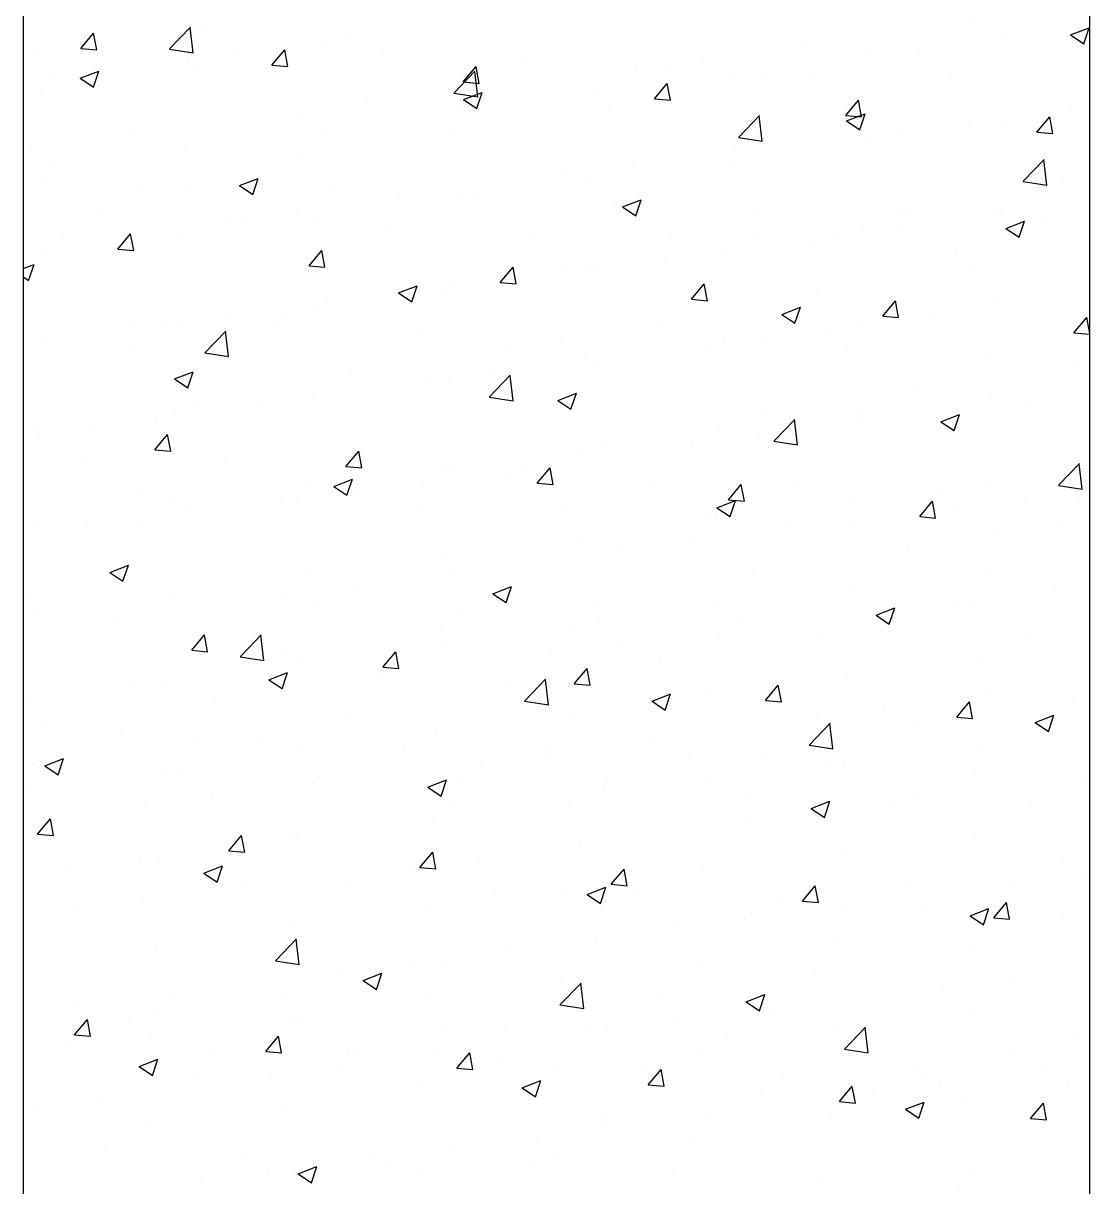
# Model space of a CAD drawing. Header units: millimetres. Extents: x 331487 to 517269, y 198509 to 399936.
# Drawn here: x 419945.7 to 420345.7, y 384956.9 to 385393.2 of the extents above; entities that cross this region are included whole.
import ezdxf

# ---------------------------------------------------------------- set-up
doc = ezdxf.new("R2010")
doc.units = ezdxf.units.MM
doc.header["$MEASUREMENT"] = 0
doc.layers.add('COLUMN', color=6, linetype='Continuous')

msp = doc.modelspace()

# ---------------------------------------------------------------- linework, layer by layer
at = {"layer": 'COLUMN'}
for p, q in [((419945.71, 399936.48), (419945.71, 381283.05)), ((420345.71, 381283.05), (420345.71, 399936.48))]:
    msp.add_line(p, q, dxfattribs=at)
at = {"layer": 'COLUMN', "color": 2, "linetype": 'Continuous'}
for p, q in [((420301.83, 385392.92), (420301.83, 385392.92)), ((419967.27, 385383.72), (419972.1, 385389.47)), ((419973.25, 385383.19), (419972.09, 385389.46)), ((420000.61, 385383.61), (420008.4, 385391.73)), ((420009.42, 385382.14), (420008.31, 385391.64)), ((420012.86, 385390.86), (420012.86, 385390.86)), ((420338.54, 385388.81), (420345.54, 385391.5)), ((420338.54, 385388.81), (420343.52, 385385.45)), ((420340.17, 385392.59), (420340.17, 385392.59)), ((420343.51, 385385.45), (420345.54, 385391.5)), ((419973.5, 385385.72), (419973.5, 385385.72)), ((419974.99, 385385.87), (419974.99, 385385.87)), ((420059.25, 385386.87), (420059.25, 385386.87)), ((420068.7, 385387.54), (420068.7, 385387.54)), ((420238.68, 385384.61), (420238.68, 385384.61)), ((420313.68, 385387.97), (420313.68, 385387.97)), ((419949.95, 385382.58), (419949.95, 385382.58)), ((419967.27, 385383.72), (419973.25, 385383.2)), ((420000.52, 385383.52), (420009.42, 385382.14)), ((420026.88, 385383.47), (420026.88, 385383.47)), ((420039, 385377.45), (420043.82, 385383.19)), ((420044.97, 385376.92), (420043.82, 385383.18)), ((420080.27, 385381.21), (420080.27, 385381.21)), ((420263.17, 385381.57), (420263.17, 385381.57)), ((420281.85, 385382.58), (420281.85, 385382.58)), ((420007.31, 385379.38), (420007.31, 385379.38)), ((420010.38, 385377.53), (420010.38, 385377.53)), ((420039, 385377.45), (420044.98, 385376.92)), ((420110.73, 385371.17), (420115.55, 385376.92)), ((420116.7, 385370.64), (420115.54, 385376.91)), ((420133.65, 385378.96), (420133.65, 385378.96)), ((420175.77, 385376.33), (420175.77, 385376.33)), ((420187.03, 385376.7), (420187.03, 385376.7)), ((420200.81, 385379.62), (420200.81, 385379.62)), ((419956.8, 385372.97), (419956.8, 385372.97)), ((419967.09, 385372.57), (419974.1, 385375.26)), ((419967.1, 385372.57), (419972.07, 385369.22)), ((419972.06, 385369.22), (419974.09, 385375.26)), ((420107.34, 385367.06), (420115.13, 385375.18)), ((420110.73, 385371.17), (420116.7, 385370.65)), ((420116.14, 385365.59), (420115.03, 385375.09)), ((420211.83, 385374.52), (420211.83, 385374.52)), ((420223.53, 385372.57), (420223.53, 385372.57)), ((420240.41, 385374.45), (420240.41, 385374.45)), ((420293.79, 385372.19), (420293.79, 385372.19)), ((419952.06, 385367.52), (419952.06, 385367.52)), ((420107.25, 385366.97), (420116.14, 385365.59)), ((420110.81, 385364.57), (420117.81, 385367.25)), ((420112.62, 385368.01), (420112.62, 385368.01)), ((420115.78, 385361.21), (420117.8, 385367.25)), ((420159.89, 385367.03), (420159.89, 385367.03)), ((420182.45, 385364.9), (420187.27, 385370.64)), ((420188.43, 385364.37), (420187.27, 385370.63)), ((420074.74, 385363.03), (420074.74, 385363.03)), ((420110.81, 385364.57), (420115.78, 385361.21)), ((420165.21, 385362.56), (420165.21, 385362.56)), ((420182.45, 385364.9), (420188.43, 385364.37)), ((420254.18, 385358.62), (420259, 385364.37)), ((420260.15, 385358.09), (420259, 385364.36)), ((420049.71, 385359.73), (420049.71, 385359.73)), ((420109.38, 385360.63), (420109.38, 385360.63)), ((420214.06, 385350.51), (420221.85, 385358.63)), ((420222.86, 385349.04), (420221.76, 385358.53)), ((420254.18, 385358.62), (420260.16, 385358.1)), ((420254.52, 385356.56), (420261.52, 385359.24)), ((420259.49, 385353.2), (420261.52, 385359.24)), ((420325.9, 385352.35), (420330.73, 385358.09)), ((420331.88, 385351.82), (420330.72, 385358.08)), ((420338.43, 385361.76), (420338.43, 385361.76)), ((420058.04, 385353.58), (420058.04, 385353.58)), ((420254.52, 385356.56), (420259.5, 385353.2)), ((420300.56, 385356.78), (420300.56, 385356.78)), ((420312.47, 385354.68), (420312.47, 385354.68)), ((419986.55, 385351.42), (419986.55, 385351.42)), ((420106.89, 385352.55), (420106.89, 385352.55)), ((420213.97, 385350.41), (420222.86, 385349.03)), ((420275.53, 385353.48), (420275.53, 385353.48)), ((420325.91, 385352.35), (420331.88, 385351.82)), ((419948.68, 385346.43), (419948.68, 385346.43)), ((420006.1, 385346.09), (420006.1, 385346.09)), ((420212.37, 385345.17), (420212.37, 385345.17)), ((420261.96, 385348.28), (420261.96, 385348.28)), ((420048.57, 385342.54), (420048.57, 385342.54)), ((420210.61, 385341.24), (420210.61, 385341.24)), ((420320.79, 385333.96), (420328.58, 385342.08)), ((420329.59, 385332.48), (420328.48, 385341.98)), ((419955.59, 385339.68), (419955.59, 385339.68)), ((420149.46, 385336.89), (420149.46, 385336.89)), ((420174.5, 385340.18), (420174.5, 385340.18)), ((419954.03, 385334.62), (419954.03, 385334.62)), ((419990.26, 385332.53), (419990.26, 385332.53)), ((420007.41, 385332.37), (420007.41, 385332.37)), ((420026.79, 385332.31), (420033.79, 385335)), ((420026.79, 385332.31), (420031.76, 385328.96)), ((420031.75, 385328.96), (420033.78, 385335)), ((420158.67, 385333.74), (420158.67, 385333.74)), ((420320.7, 385333.86), (420329.59, 385332.48)), ((420336.04, 385332.92), (420336.04, 385332.92)), ((420060.79, 385330.11), (420060.79, 385330.11)), ((420086.31, 385328.57), (420086.31, 385328.57)), ((420114.17, 385327.86), (420114.17, 385327.86)), ((420048.44, 385323.59), (420048.44, 385323.59)), ((420108.16, 385327.34), (420108.16, 385327.34)), ((420167.56, 385325.6), (420167.56, 385325.6)), ((420170.5, 385324.3), (420177.5, 385326.99)), ((420170.5, 385324.3), (420175.47, 385320.95)), ((420175.47, 385320.95), (420177.5, 385326.99)), ((420220.94, 385323.35), (420220.94, 385323.35)), ((419975.11, 385321.19), (419975.11, 385321.19)), ((420023.4, 385320.29), (420023.4, 385320.29)), ((420028.49, 385318.94), (420028.49, 385318.94)), ((420056.82, 385320.29), (420056.82, 385320.29)), ((420274.32, 385321.09), (420274.32, 385321.09)), ((420277.72, 385322.91), (420277.72, 385322.91)), ((420311.25, 385321.39), (420311.25, 385321.39)), ((420312.13, 385322.32), (420312.13, 385322.32)), ((420314.21, 385316.29), (420321.21, 385318.98)), ((420319.18, 385312.94), (420321.21, 385318.98)), ((420327.7, 385318.84), (420327.7, 385318.84)), ((420081.88, 385316.68), (420081.88, 385316.68)), ((420135.26, 385314.43), (420135.26, 385314.43)), ((420260.74, 385314.99), (420260.74, 385314.99)), ((420274.25, 385317.34), (420274.25, 385317.34)), ((420314.21, 385316.29), (420319.19, 385312.94)), ((419960.25, 385311.97), (419960.25, 385311.97)), ((419981.15, 385308.5), (419985.97, 385314.25)), ((419987.12, 385307.97), (419985.97, 385314.24)), ((420004.88, 385312.8), (420004.88, 385312.8)), ((420188.64, 385312.17), (420188.64, 385312.17)), ((420219.4, 385312.9), (420219.4, 385312.9)), ((420242.02, 385309.92), (420242.02, 385309.92)), ((420249.22, 385314.04), (420249.22, 385314.04)), ((419954.37, 385306.4), (419954.37, 385306.4)), ((419981.15, 385308.5), (419987.13, 385307.98)), ((420052.88, 385302.23), (420057.7, 385307.97)), ((420058.85, 385301.7), (420057.69, 385307.97)), ((420186.06, 385305.73), (420186.06, 385305.73)), ((420209.4, 385307.95), (420209.4, 385307.95)), ((420295.41, 385307.66), (420295.41, 385307.66)), ((419945.71, 385301.19), (419949.77, 385302.75)), ((419947.73, 385296.7), (419949.76, 385302.75)), ((420052.88, 385302.23), (420058.85, 385301.71)), ((420124.6, 385295.95), (420129.42, 385301.7)), ((420130.58, 385295.42), (420129.42, 385301.69)), ((420161.08, 385302.89), (420161.08, 385302.89)), ((419945.71, 385298.07), (419947.74, 385296.7)), ((420123.16, 385297.44), (420123.16, 385297.44)), ((420148.19, 385300.74), (420148.19, 385300.74)), ((420157.46, 385300.45), (420157.46, 385300.45)), ((420301.68, 385300.96), (420301.68, 385300.96)), ((420086.48, 385292.05), (420093.48, 385294.74)), ((420091.45, 385288.69), (420093.47, 385294.74)), ((420102.76, 385292.88), (420102.76, 385292.88)), ((420106.95, 385294.05), (420106.95, 385294.05)), ((420124.6, 385295.95), (420130.58, 385295.43)), ((420196.33, 385289.68), (420201.15, 385295.42)), ((420202.3, 385289.15), (420201.15, 385295.42)), ((420060, 385289.13), (420060, 385289.13)), ((420086.48, 385292.05), (420091.45, 385288.7)), ((420196.33, 385289.68), (420202.31, 385289.15)), ((420243.36, 385290.95), (420243.36, 385290.95)), ((420268.05, 385283.4), (420272.87, 385289.15)), ((420274.03, 385282.87), (420272.87, 385289.14)), ((420310.04, 385288.1), (420310.04, 385288.1)), ((420022.13, 385284.14), (420022.13, 385284.14)), ((420055.6, 385287.01), (420055.6, 385287.01)), ((420230.19, 385284.04), (420237.19, 385286.73)), ((420230.19, 385284.04), (420235.16, 385280.69)), ((420235.16, 385280.69), (420237.19, 385286.73)), ((419987.51, 385281.54), (419987.51, 385281.54)), ((419997.1, 385280.85), (419997.1, 385280.85)), ((420003.67, 385279.51), (420003.67, 385279.51)), ((420044.45, 385282.87), (420044.45, 385282.87)), ((420185.04, 385280.94), (420185.04, 385280.94)), ((420259.52, 385281.7), (420259.52, 385281.7)), ((420268.05, 385283.4), (420274.03, 385282.88)), ((420285.82, 385282.88), (420285.82, 385282.88)), ((420339.78, 385277.13), (420344.6, 385282.87)), ((420345.71, 385276.85), (420344.6, 385282.86)), ((420013.87, 385269.65), (420021.66, 385277.77)), ((420022.67, 385268.18), (420021.57, 385277.67)), ((420040.9, 385279.28), (420040.9, 385279.28)), ((420094.28, 385277.03), (420094.28, 385277.03)), ((420247.95, 385277.9), (420247.95, 385277.9)), ((420339.78, 385277.13), (420345.71, 385276.61)), ((419953.15, 385273.11), (419953.15, 385273.11)), ((419986.13, 385272.86), (419986.13, 385272.86)), ((420126.73, 385270.93), (420126.73, 385270.93)), ((420147.66, 385274.77), (420147.66, 385274.77)), ((420201.04, 385272.52), (420201.04, 385272.52)), ((420208.18, 385274.66), (420208.18, 385274.66)), ((420222.91, 385274.6), (420222.91, 385274.6)), ((420013.78, 385269.55), (420022.67, 385268.17)), ((420156.24, 385267.16), (420156.24, 385267.16)), ((420159.76, 385266.29), (420159.76, 385266.29)), ((420254.43, 385270.26), (420254.43, 385270.26)), ((420307.81, 385268.01), (420307.81, 385268.01)), ((420002.45, 385259.8), (420009.46, 385262.49)), ((420007.42, 385256.44), (420009.45, 385262.48)), ((420339.87, 385265.96), (420339.87, 385265.96)), ((420002.45, 385259.8), (420007.43, 385256.44)), ((420068.41, 385260.92), (420068.41, 385260.92)), ((420096.85, 385258), (420096.85, 385258)), ((420105.73, 385260.76), (420105.73, 385260.76)), ((420120.6, 385253.1), (420128.39, 385261.22)), ((420121.88, 385261.3), (420121.88, 385261.3)), ((420129.4, 385251.62), (420128.29, 385261.12)), ((420054.39, 385253.72), (420054.39, 385253.72)), ((420146.17, 385251.79), (420153.17, 385254.48)), ((420151.14, 385248.43), (420153.16, 385254.48)), ((420281.55, 385255.95), (420281.55, 385255.95)), ((420308.82, 385254.81), (420308.82, 385254.81)), ((420010.09, 385250.91), (420010.09, 385250.91)), ((420033.7, 385249.69), (420033.7, 385249.69)), ((420120.5, 385253), (420129.4, 385251.62)), ((420146.17, 385251.79), (420151.14, 385248.43)), ((420322.67, 385251.76), (420322.67, 385251.76)), ((419995.82, 385244.7), (419995.82, 385244.7)), ((420002.45, 385246.22), (420002.45, 385246.22)), ((420223.23, 385245.94), (420223.23, 385245.94)), ((420227.32, 385236.55), (420235.11, 385244.66)), ((420236.12, 385235.07), (420235.02, 385244.57)), ((420258.31, 385248.41), (420258.31, 385248.41)), ((420289.88, 385243.78), (420296.88, 385246.47)), ((420294.85, 385240.42), (420296.88, 385246.47)), ((419951.77, 385240.89), (419951.77, 385240.89)), ((419970.79, 385241.41), (419970.79, 385241.41)), ((420206.96, 385241.37), (420206.96, 385241.37)), ((420259.51, 385243.44), (420259.51, 385243.44)), ((420289.88, 385243.78), (420294.85, 385240.42)), ((419951.94, 385239.82), (419951.94, 385239.82)), ((419995.03, 385233.28), (419999.85, 385239.03)), ((420001, 385232.75), (419999.84, 385239.02)), ((420164.92, 385235.93), (420164.92, 385235.93)), ((420221.64, 385238.45), (420221.64, 385238.45)), ((420227.23, 385236.45), (420236.12, 385235.07)), ((419995.03, 385233.28), (420001, 385232.76)), ((420066.75, 385227.01), (420071.57, 385232.75)), ((420072.72, 385226.48), (420071.57, 385232.75)), ((420155.03, 385233.87), (420155.03, 385233.87)), ((420196.61, 385235.16), (420196.61, 385235.16)), ((419968.04, 385230.44), (419968.04, 385230.44)), ((420021.42, 385228.18), (420021.42, 385228.18)), ((420066.75, 385227.01), (420072.73, 385226.49)), ((420104.52, 385227.47), (420104.52, 385227.47)), ((420334.04, 385219.99), (420341.83, 385228.11)), ((420342.85, 385218.52), (420341.74, 385228.02)), ((420074.81, 385225.93), (420074.81, 385225.93)), ((420106.6, 385225.92), (420106.6, 385225.92)), ((420128.19, 385223.67), (420128.19, 385223.67)), ((420133.45, 385226.84), (420133.45, 385226.84)), ((420138.48, 385220.73), (420143.3, 385226.48)), ((420144.45, 385220.2), (420143.29, 385226.47)), ((420053.17, 385220.43), (420053.17, 385220.43)), ((420062.14, 385219.54), (420069.15, 385222.22)), ((420062.15, 385219.54), (420067.12, 385216.18)), ((420067.11, 385216.18), (420069.14, 385222.22)), ((420070.54, 385218.56), (420070.54, 385218.56)), ((420095.58, 385221.86), (420095.58, 385221.86)), ((420138.48, 385220.73), (420144.45, 385220.21)), ((420181.57, 385221.42), (420181.57, 385221.42)), ((420210.2, 385214.46), (420215.02, 385220.2)), ((420216.18, 385213.93), (420215.02, 385220.2)), ((420234.95, 385219.16), (420234.95, 385219.16)), ((420307.6, 385221.52), (420307.6, 385221.52)), ((420333.95, 385219.9), (420342.85, 385218.52)), ((419989.13, 385217.01), (419989.13, 385217.01)), ((420042.51, 385214.75), (420042.51, 385214.75)), ((420048.28, 385215.91), (420048.28, 385215.91)), ((420205.86, 385211.53), (420212.86, 385214.21)), ((420210.2, 385214.46), (420216.18, 385213.94)), ((420210.83, 385208.17), (420212.85, 385214.21)), ((420257.09, 385215.12), (420257.09, 385215.12)), ((420281.93, 385208.18), (420286.75, 385213.93)), ((420287.9, 385207.65), (420286.75, 385213.92)), ((420288.33, 385216.91), (420288.33, 385216.91)), ((420321.4, 385215.61), (420321.4, 385215.61)), ((420341.72, 385214.65), (420341.72, 385214.65)), ((420001.23, 385212.93), (420001.23, 385212.93)), ((420007.39, 385210.25), (420007.39, 385210.25)), ((420095.89, 385212.5), (420095.89, 385212.5)), ((420149.27, 385210.24), (420149.27, 385210.24)), ((420205.86, 385211.53), (420210.83, 385208.17)), ((420296.36, 385212.31), (420296.36, 385212.31)), ((419950.72, 385206.53), (419950.72, 385206.53)), ((419969.52, 385205.26), (419969.52, 385205.26)), ((419989.96, 385205.9), (419989.96, 385205.9)), ((420202.65, 385207.98), (420202.65, 385207.98)), ((420205.75, 385208.08), (420205.75, 385208.08)), ((420256.04, 385205.73), (420256.04, 385205.73)), ((420281.93, 385208.18), (420287.91, 385207.66)), ((420335.74, 385206.3), (420335.74, 385206.3)), ((420233.21, 385204), (420233.21, 385204)), ((420309.42, 385203.47), (420309.42, 385203.47)), ((420153.81, 385200.58), (420153.81, 385200.58)), ((420195.33, 385199.01), (420195.33, 385199.01)), ((420103.3, 385194.18), (420103.3, 385194.18)), ((420170.3, 385195.72), (420170.3, 385195.72)), ((420277.42, 385196.29), (420277.42, 385196.29)), ((419978.12, 385187.28), (419985.12, 385189.97)), ((419983.09, 385183.93), (419985.12, 385189.97)), ((420306.39, 385188.23), (420306.39, 385188.23)), ((419978.12, 385187.28), (419983.1, 385183.93)), ((420051.96, 385187.14), (420051.96, 385187.14)), ((420107.14, 385187.4), (420107.14, 385187.4)), ((420219.11, 385186.27), (420219.11, 385186.27)), ((419948.15, 385179.61), (419948.15, 385179.61)), ((420000.02, 385179.64), (420000.02, 385179.64)), ((420044.24, 385179.12), (420044.24, 385179.12)), ((420069.27, 385182.42), (420069.27, 385182.42)), ((420121.84, 385179.27), (420128.84, 385181.96)), ((420121.84, 385179.27), (420126.81, 385175.92)), ((420126.8, 385175.92), (420128.83, 385181.96)), ((420255.88, 385181.83), (420255.88, 385181.83)), ((420332.96, 385181.15), (420332.96, 385181.15)), ((420001.53, 385177.35), (420001.53, 385177.35)), ((420054.91, 385175.1), (420054.91, 385175.1)), ((420160.79, 385176.26), (420160.79, 385176.26)), ((420204.53, 385174.79), (420204.53, 385174.79)), ((420295.09, 385176.17), (420295.09, 385176.17)), ((419949.51, 385173.24), (419949.51, 385173.24)), ((419981.08, 385170.81), (419981.08, 385170.81)), ((420108.29, 385172.84), (420108.29, 385172.84)), ((420161.68, 385170.59), (420161.68, 385170.59)), ((420265.55, 385171.26), (420272.55, 385173.95)), ((420265.55, 385171.26), (420270.52, 385167.91)), ((420270.05, 385172.87), (420270.05, 385172.87)), ((420270.52, 385167.91), (420272.55, 385173.95)), ((420301.39, 385174.33), (420301.39, 385174.33)), ((420102.47, 385166.25), (420102.47, 385166.25)), ((420152.59, 385167.29), (420152.59, 385167.29)), ((420215.06, 385168.33), (420215.06, 385168.33)), ((420268.44, 385166.08), (420268.44, 385166.08)), ((420008.9, 385158.06), (420013.72, 385163.81)), ((420014.87, 385157.53), (420013.72, 385163.8)), ((420027.13, 385155.69), (420034.92, 385163.8)), ((420035.93, 385154.21), (420034.83, 385163.71)), ((420206.9, 385164.56), (420206.9, 385164.56)), ((420243.07, 385164.32), (420243.07, 385164.32)), ((420321.82, 385163.82), (420321.82, 385163.82)), ((420008.9, 385158.07), (420014.88, 385157.54)), ((420080.63, 385151.79), (420085.45, 385157.53)), ((420086.6, 385151.26), (420085.44, 385157.53)), ((420102.08, 385160.89), (420102.08, 385160.89)), ((420169.03, 385159.57), (420169.03, 385159.57)), ((420027.04, 385155.59), (420035.93, 385154.21)), ((420044.15, 385156.24), (420044.15, 385156.24)), ((420050.74, 385153.85), (420050.74, 385153.85)), ((420143.99, 385156.28), (420143.99, 385156.28)), ((420184.75, 385154.31), (420184.75, 385154.31)), ((420305.17, 385154.94), (420305.17, 385154.94)), ((420037.81, 385147.02), (420044.82, 385149.71)), ((420042.78, 385143.66), (420044.81, 385149.71)), ((420080.63, 385151.79), (420086.6, 385151.27)), ((420152.35, 385145.51), (420157.17, 385151.26)), ((420158.33, 385144.98), (420157.17, 385151.25)), ((420254.66, 385148.54), (420254.66, 385148.54)), ((419985.83, 385146.23), (419985.83, 385146.23)), ((419998.8, 385146.35), (419998.8, 385146.35)), ((420037.81, 385147.02), (420042.79, 385143.67)), ((420080.84, 385147.96), (420080.84, 385147.96)), ((420126.43, 385144.3), (420126.43, 385144.3)), ((420133.85, 385139.13), (420141.64, 385147.25)), ((420142.66, 385137.66), (420141.55, 385147.16)), ((420152.35, 385145.51), (420158.33, 385144.99)), ((420224.08, 385139.24), (420228.9, 385144.98)), ((420230.05, 385138.71), (420228.9, 385144.98)), ((419948.29, 385139.95), (419948.29, 385139.95)), ((420042.96, 385142.98), (420042.96, 385142.98)), ((420181.53, 385139.01), (420188.53, 385141.7)), ((420186.5, 385135.66), (420188.52, 385141.7)), ((420203.32, 385141.5), (420203.32, 385141.5)), ((420306.65, 385141.71), (420306.65, 385141.71)), ((420017.93, 385139.68), (420017.93, 385139.68)), ((420133.76, 385139.04), (420142.66, 385137.66)), ((420181.53, 385139.01), (420186.5, 385135.66)), ((420224.08, 385139.24), (420230.06, 385138.72)), ((420268.78, 385136.73), (420268.78, 385136.73)), ((420295.8, 385132.96), (420300.63, 385138.71)), ((420301.78, 385132.43), (420300.62, 385138.7)), ((420339.58, 385139.33), (420339.58, 385139.33)), ((419954.77, 385131.37), (419954.77, 385131.37)), ((420068.11, 385134.29), (420068.11, 385134.29)), ((420151.38, 385134), (420151.38, 385134)), ((420243.75, 385133.43), (420243.75, 385133.43)), ((420295.8, 385132.96), (420301.78, 385132.44)), ((420325.24, 385131), (420332.24, 385133.69)), ((420330.21, 385127.65), (420332.24, 385133.69)), ((420100.87, 385127.6), (420100.87, 385127.6)), ((420240.58, 385122.58), (420248.37, 385130.7)), ((420249.38, 385121.11), (420248.27, 385130.61)), ((420281.26, 385129.32), (420281.26, 385129.32)), ((420325.24, 385131), (420330.21, 385127.65)), ((419982.05, 385126.25), (419982.05, 385126.25)), ((420009.79, 385124.28), (420009.79, 385124.28)), ((420035.44, 385124), (420035.44, 385124)), ((420180.59, 385125.12), (420180.59, 385125.12)), ((420240.49, 385122.49), (420249.38, 385121.11)), ((420049.52, 385120.56), (420049.52, 385120.56)), ((420088.82, 385121.74), (420088.82, 385121.74)), ((420142.2, 385119.49), (420142.2, 385119.49)), ((420142.72, 385120.13), (420142.72, 385120.13)), ((420222.94, 385119.31), (420222.94, 385119.31)), ((420303.96, 385121.65), (420303.96, 385121.65)), ((419949.76, 385115.08), (419949.76, 385115.08)), ((419951.47, 385114.27), (419951.47, 385114.27)), ((419953.79, 385114.77), (419960.79, 385117.46)), ((419953.79, 385114.77), (419958.77, 385111.41)), ((419958.76, 385111.41), (419960.79, 385117.45)), ((420117.69, 385116.84), (420117.69, 385116.84)), ((420195.58, 385117.23), (420195.58, 385117.23)), ((420248.97, 385114.98), (420248.97, 385114.98)), ((420253.44, 385115.25), (420253.44, 385115.25)), ((419997.59, 385113.06), (419997.59, 385113.06)), ((420003.14, 385112.82), (420003.14, 385112.82)), ((420056.52, 385110.57), (420056.52, 385110.57)), ((420097.5, 385106.76), (420104.51, 385109.45)), ((420102.47, 385103.4), (420104.5, 385109.45)), ((420164.62, 385109.3), (420164.62, 385109.3)), ((420302.35, 385112.72), (420302.35, 385112.72)), ((420343.5, 385110.59), (420343.5, 385110.59)), ((419947.07, 385106.66), (419947.07, 385106.66)), ((420054.53, 385108.52), (420054.53, 385108.52)), ((420097.5, 385106.76), (420102.48, 385103.4)), ((420109.9, 385108.31), (420109.9, 385108.31)), ((420163.29, 385106.05), (420163.29, 385106.05)), ((420202.1, 385108.21), (420202.1, 385108.21)), ((420016.66, 385103.53), (420016.66, 385103.53)), ((420150.16, 385100.71), (420150.16, 385100.71)), ((420216.67, 385103.8), (420216.67, 385103.8)), ((420241.22, 385098.75), (420248.22, 385101.44)), ((420246.19, 385095.39), (420248.21, 385101.44)), ((420270.05, 385101.54), (420270.05, 385101.54)), ((420280.35, 385102.27), (420280.35, 385102.27)), ((419991.62, 385100.24), (419991.62, 385100.24)), ((420106.3, 385099.29), (420106.3, 385099.29)), ((420241.22, 385098.75), (420246.19, 385095.39)), ((420242.47, 385097.29), (420242.47, 385097.29)), ((420323.43, 385099.29), (420323.43, 385099.29)), ((419951.05, 385089.12), (419955.87, 385094.87)), ((419957.02, 385088.59), (419955.87, 385094.86)), ((420099.65, 385094.31), (420099.65, 385094.31)), ((420217.44, 385093.99), (420217.44, 385093.99)), ((419951.05, 385089.12), (419957.03, 385088.6)), ((420022.78, 385082.85), (420027.6, 385088.59)), ((420028.75, 385082.31), (420027.59, 385088.58)), ((420047.98, 385089.28), (420047.98, 385089.28)), ((420302.74, 385088.36), (420302.74, 385088.36)), ((420048.31, 385087.27), (420048.31, 385087.27)), ((420154.29, 385085.68), (420154.29, 385085.68)), ((419989.67, 385079.27), (419989.67, 385079.27)), ((419996.37, 385079.77), (419996.37, 385079.77)), ((420022.78, 385082.85), (420028.75, 385082.32)), ((420094.5, 385076.57), (420099.32, 385082.32)), ((420100.48, 385076.04), (420099.32, 385082.31)), ((420116.41, 385080.69), (420116.41, 385080.69)), ((420252.23, 385081.96), (420252.23, 385081.96)), ((420335.45, 385079.67), (420335.45, 385079.67)), ((419962.16, 385075.42), (419962.16, 385075.42)), ((420013.48, 385074.51), (420020.48, 385077.19)), ((420013.48, 385074.51), (420018.46, 385071.15)), ((420018.45, 385071.15), (420020.48, 385077.19)), ((420091.38, 385077.39), (420091.38, 385077.39)), ((420094.5, 385076.57), (420100.48, 385076.05)), ((420166.23, 385070.3), (420171.05, 385076.04)), ((420172.2, 385069.76), (420171.04, 385076.03)), ((420200.88, 385074.92), (420200.88, 385074.92)), ((420342.23, 385074.44), (420342.23, 385074.44)), ((419945.86, 385073.37), (419945.86, 385073.37)), ((420015.54, 385073.17), (420015.54, 385073.17)), ((420068.92, 385070.91), (420068.92, 385070.91)), ((420166.23, 385070.3), (420172.2, 385069.77)), ((420317.2, 385071.15), (420317.2, 385071.15)), ((420028.22, 385069.08), (420028.22, 385069.08)), ((420122.31, 385068.66), (420122.31, 385068.66)), ((420148.95, 385067.42), (420148.95, 385067.42)), ((420157.19, 385066.5), (420164.2, 385069.18)), ((420157.19, 385066.5), (420162.17, 385063.14)), ((420162.16, 385063.14), (420164.19, 385069.18)), ((420175.69, 385066.4), (420175.69, 385066.4)), ((420237.95, 385064.02), (420242.77, 385069.77)), ((420243.93, 385063.49), (420242.77, 385069.76)), ((420277.13, 385069.66), (420277.13, 385069.66)), ((419990.35, 385064.09), (419990.35, 385064.09)), ((420229.07, 385064.14), (420229.07, 385064.14)), ((420237.95, 385064.02), (420243.93, 385063.5)), ((420254.04, 385062.83), (420254.04, 385062.83)), ((420282.45, 385061.89), (420282.45, 385061.89)), ((420309.68, 385057.74), (420314.5, 385063.49)), ((420315.65, 385057.21), (420314.5, 385063.48)), ((419965.32, 385060.8), (419965.32, 385060.8)), ((420098.44, 385061.02), (420098.44, 385061.02)), ((420216.17, 385057.85), (420216.17, 385057.85)), ((420218.81, 385059.65), (420218.81, 385059.65)), ((420300.91, 385058.49), (420307.91, 385061.18)), ((420300.91, 385058.49), (420305.88, 385055.13)), ((420305.88, 385055.13), (420307.9, 385061.17)), ((420309.68, 385057.74), (420315.66, 385057.22)), ((420335.84, 385059.63), (420335.84, 385059.63)), ((420047.09, 385053.98), (420047.09, 385053.98)), ((420191.13, 385054.55), (420191.13, 385054.55)), ((420301.52, 385055.07), (420301.52, 385055.07)), ((420040.39, 385041.72), (420048.18, 385049.84)), ((420049.19, 385040.25), (420048.08, 385049.75)), ((420160.49, 385049.64), (420160.49, 385049.64)), ((420251.01, 385048.67), (420251.01, 385048.67)), ((419995.15, 385046.48), (419995.15, 385046.48)), ((420127.98, 385046.23), (420127.98, 385046.23)), ((420301.09, 385047.7), (420301.09, 385047.7)), ((420040.3, 385041.63), (420049.19, 385040.25)), ((420090.11, 385041.25), (420090.11, 385041.25)), ((420102.17, 385039.62), (420102.17, 385039.62)), ((420199.67, 385041.63), (420199.67, 385041.63)), ((420065.07, 385037.95), (420065.07, 385037.95)), ((420073.17, 385034.24), (420080.17, 385036.93)), ((420078.14, 385030.89), (420080.17, 385036.93)), ((420242.77, 385037.69), (420242.77, 385037.69)), ((420073.17, 385034.24), (420078.15, 385030.89)), ((420147.11, 385025.17), (420154.9, 385033.29)), ((420147.73, 385034.13), (420147.73, 385034.13)), ((420155.91, 385023.7), (420154.81, 385033.19)), ((420290.89, 385031.7), (420290.89, 385031.7)), ((420315.92, 385035), (420315.92, 385035)), ((420001.92, 385029.64), (420001.92, 385029.64)), ((420043.86, 385029.61), (420043.86, 385029.61)), ((420097.22, 385027.73), (420097.22, 385027.73)), ((420184.45, 385027.68), (420184.45, 385027.68)), ((420216.89, 385026.23), (420223.89, 385028.92)), ((420221.85, 385022.88), (420223.88, 385028.92)), ((419964.04, 385024.65), (419964.04, 385024.65)), ((419996.07, 385022.07), (419996.07, 385022.07)), ((420147.02, 385025.07), (420155.91, 385023.7)), ((420216.89, 385026.23), (420221.86, 385022.88)), ((420227.73, 385023.39), (420227.73, 385023.39)), ((419964.92, 385013.9), (419969.75, 385019.65)), ((419970.9, 385013.37), (419969.74, 385019.64)), ((419985.54, 385019.6), (419985.54, 385019.6)), ((420045.88, 385020.69), (420045.88, 385020.69)), ((420049.45, 385019.81), (420049.45, 385019.81)), ((420126.14, 385017.67), (420126.14, 385017.67)), ((420189.86, 385018.4), (420189.86, 385018.4)), ((420300.31, 385021.78), (420300.31, 385021.78)), ((419964.92, 385013.9), (419970.9, 385013.38)), ((420036.65, 385007.63), (420041.47, 385013.37)), ((420042.62, 385007.1), (420041.47, 385013.36)), ((420102.83, 385017.56), (420102.83, 385017.56)), ((420156.22, 385015.3), (420156.22, 385015.3)), ((420164.83, 385015.11), (420164.83, 385015.11)), ((420249.8, 385015.38), (420249.8, 385015.38)), ((420253.84, 385008.62), (420261.63, 385016.74)), ((420262.64, 385007.15), (420261.53, 385016.64)), ((419963.77, 385010.89), (419963.77, 385010.89)), ((419993.94, 385013.19), (419993.94, 385013.19)), ((420209.6, 385013.05), (420209.6, 385013.05)), ((420262.98, 385010.79), (420262.98, 385010.79)), ((420339.28, 385012.7), (420339.28, 385012.7)), ((419989.15, 385001.99), (419996.15, 385004.68)), ((419994.12, 384998.63), (419996.15, 385004.68)), ((420017.15, 385008.63), (420017.15, 385008.63)), ((420036.65, 385007.63), (420042.63, 385007.1)), ((420067.82, 385007.66), (420067.82, 385007.66)), ((420070.54, 385006.38), (420070.54, 385006.38)), ((420101.67, 385006.79), (420101.67, 385006.79)), ((420108.38, 385001.35), (420113.2, 385007.1)), ((420114.35, 385000.82), (420113.19, 385007.09)), ((420198.45, 385008.34), (420198.45, 385008.34)), ((420253.74, 385008.52), (420262.64, 385007.14)), ((420316.36, 385008.53), (420316.36, 385008.53)), ((419989.15, 385001.99), (419994.12, 384998.64)), ((420063.8, 385001.81), (420063.8, 385001.81)), ((420108.38, 385001.35), (420114.35, 385000.83)), ((420123.92, 385004.12), (420123.92, 385004.12)), ((420146.51, 385000.84), (420146.51, 385000.84)), ((420177.3, 385001.87), (420177.3, 385001.87)), ((420180.1, 384995.08), (420184.92, 385000.82)), ((420186.08, 384994.55), (420184.92, 385000.81)), ((420280.96, 385002.69), (420280.96, 385002.69)), ((420327.49, 385000.55), (420327.49, 385000.55)), ((420009.5, 384997.65), (420009.5, 384997.65)), ((420038.76, 384998.51), (420038.76, 384998.51)), ((420132.86, 384993.98), (420139.87, 384996.67)), ((420137.83, 384990.63), (420139.86, 384996.67)), ((420230.68, 384999.61), (420230.68, 384999.61)), ((420284.06, 384997.36), (420284.06, 384997.36)), ((420096, 384994.44), (420096, 384994.44)), ((420132.86, 384993.98), (420137.84, 384990.63)), ((420180.1, 384995.08), (420186.08, 384994.55)), ((420222.65, 384992.68), (420222.65, 384992.68)), ((420251.83, 384988.8), (420256.65, 384994.55)), ((420257.8, 384988.27), (420256.65, 384994.54)), ((420264.58, 384992.26), (420264.58, 384992.26)), ((420289.62, 384995.56), (420289.62, 384995.56)), ((420337.45, 384995.1), (420337.45, 384995.1)), ((419951.18, 384987.64), (419951.18, 384987.64)), ((419975.61, 384990.2), (419975.61, 384990.2)), ((420044.66, 384987.4), (420044.66, 384987.4)), ((420251.83, 384988.8), (420257.81, 384988.28)), ((420276.58, 384985.97), (420283.58, 384988.66)), ((420281.55, 384982.62), (420283.57, 384988.66)), ((420299.09, 384988.5), (420299.09, 384988.5)), ((420323.55, 384982.53), (420328.38, 384988.27)), ((420329.53, 384981.99), (420328.37, 384988.26)), ((420201.43, 384983.95), (420201.43, 384983.95)), ((420276.58, 384985.97), (420281.55, 384982.62)), ((419992.72, 384979.9), (419992.72, 384979.9)), ((420163.55, 384978.96), (420163.55, 384978.96)), ((420164.33, 384982.67), (420164.33, 384982.67)), ((420248.58, 384982.09), (420248.58, 384982.09)), ((420323.55, 384982.53), (420329.53, 384982)), ((420138.52, 384975.67), (420138.52, 384975.67)), ((420197.24, 384975.05), (420197.24, 384975.05)), ((419976.17, 384971.24), (419976.17, 384971.24)), ((420106.01, 384972.66), (420106.01, 384972.66)), ((420029.56, 384968.98), (420029.56, 384968.98)), ((420075.36, 384967.35), (420075.36, 384967.35)), ((420082.94, 384966.73), (420082.94, 384966.73)), ((420145.3, 384967.55), (420145.3, 384967.55)), ((420037.49, 384962.37), (420037.49, 384962.37)), ((420047.69, 384962.65), (420047.69, 384962.65)), ((420048.84, 384961.73), (420055.84, 384964.42)), ((420048.84, 384961.73), (420053.82, 384958.37)), ((420053.81, 384958.37), (420055.84, 384964.42)), ((420094.79, 384961.15), (420094.79, 384961.15)), ((420136.32, 384964.47), (420136.32, 384964.47)), ((420189.7, 384962.21), (420189.7, 384962.21)), ((420301.18, 384961.1), (420301.18, 384961.1)), ((420012.46, 384959.07), (420012.46, 384959.07)), ((420243.08, 384959.96), (420243.08, 384959.96)), ((420296.47, 384957.7), (420296.47, 384957.7))]:
    msp.add_line(p, q, dxfattribs=at)

doc.saveas('drawing.dxf')
